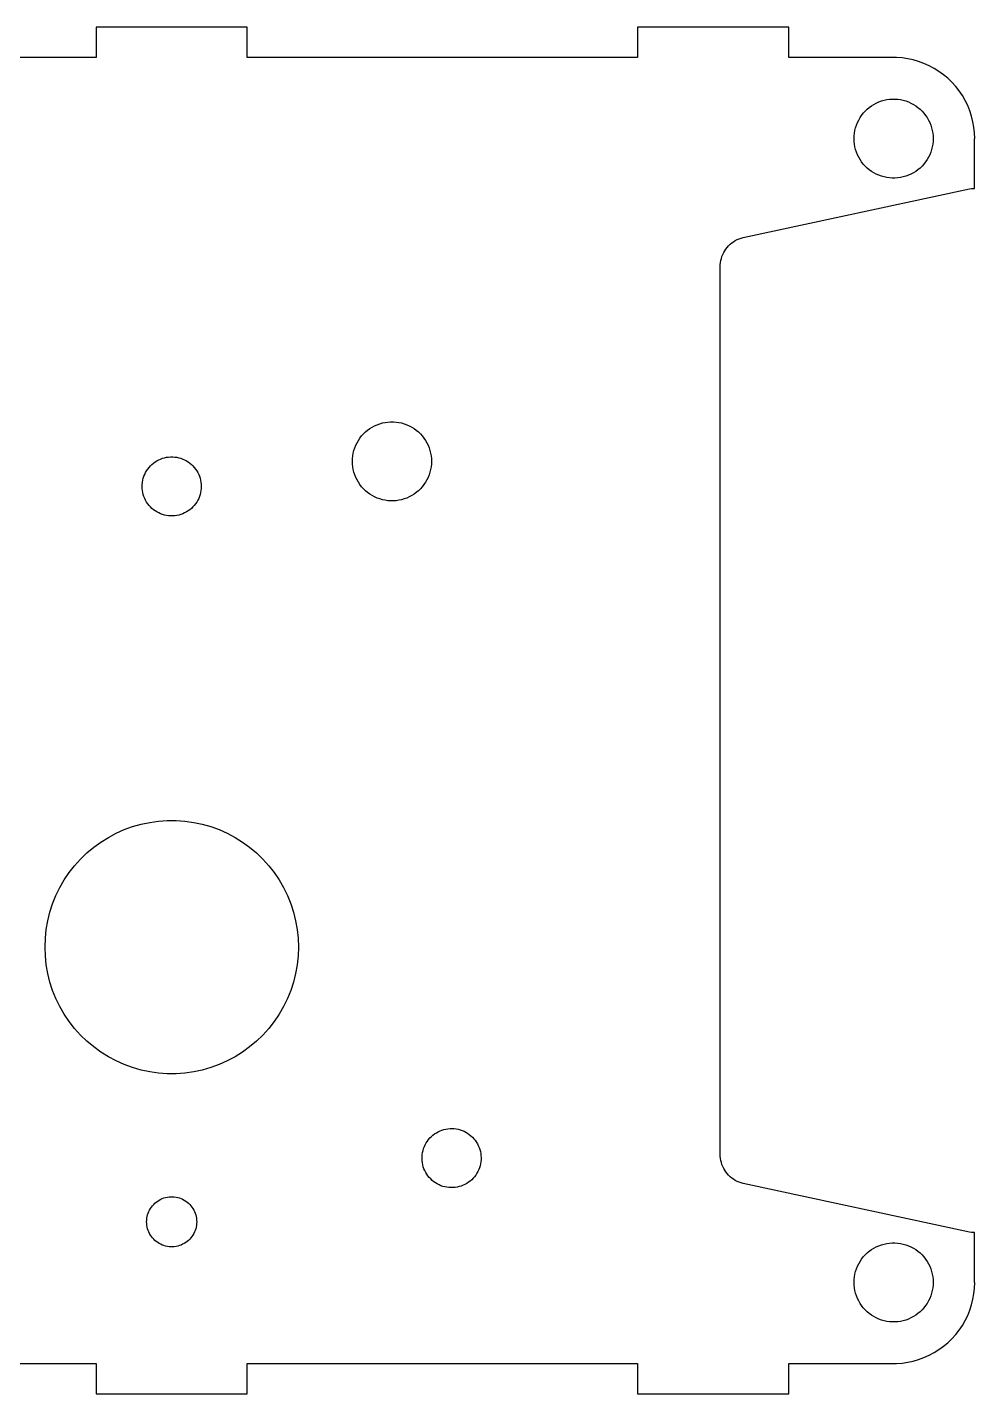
# Model space of a CAD drawing. Header units: metres. Extents: x -97 to 80, y -93 to 43.
# Drawn here: x -14.4 to 80.2, y -93.1 to 43.3 of the extents above; entities that cross this region are included whole.
import ezdxf

# ---------------------------------------------------------------- set-up
doc = ezdxf.new("R2010")
doc.units = ezdxf.units.M

msp = doc.modelspace()

# ---------------------------------------------------------------- linework, layer by layer
for p, q in [((7.54999, 43.335), (-7.54999, 43.335)), ((-7.54999, 43.335), (-7.54999, 40.3201)), ((7.54999, 40.3201), (7.54999, 43.335)), ((61.625, 43.335), (46.525, 43.335)), ((46.525, 43.335), (46.525, 40.3201)), ((61.625, 40.3201), (61.625, 43.335)), ((-7.54999, 40.3201), (-46.525, 40.3201)), ((46.525, 40.3201), (7.54999, 40.3201)), ((72.3827, 40.3201), (61.625, 40.3201)), ((72.9467, 40.2806), (72.3827, 40.3201)), ((73.5065, 40.2019), (72.9467, 40.2806)), ((74.0596, 40.0844), (73.5065, 40.2019)), ((74.603, 39.9286), (74.0596, 40.0844)), ((75.1343, 39.7352), (74.603, 39.9286)), ((75.6508, 39.5052), (75.1343, 39.7352)), ((76.15, 39.2398), (75.6508, 39.5052)), ((76.6295, 38.9402), (76.15, 39.2398)), ((77.0869, 38.6079), (76.6295, 38.9402)), ((77.52, 38.2445), (77.0869, 38.6079)), ((77.9267, 37.8517), (77.52, 38.2445)), ((78.305, 37.4316), (77.9267, 37.8517)), ((78.653, 36.9861), (78.305, 37.4316)), ((78.9692, 36.5173), (78.653, 36.9861)), ((69.6681, 35.3376), (69.8912, 35.4997)), ((69.8912, 35.4997), (70.125, 35.6458)), ((70.125, 35.6458), (70.3684, 35.7752)), ((70.3684, 35.7752), (70.6203, 35.8874)), ((70.6203, 35.8874), (70.8794, 35.9817)), ((70.8794, 35.9817), (71.1444, 36.0577)), ((71.1444, 36.0577), (71.4141, 36.115)), ((71.4141, 36.115), (71.6871, 36.1534)), ((71.6871, 36.1534), (71.9621, 36.1726)), ((71.9621, 36.1726), (72.2379, 36.1726)), ((72.2379, 36.1726), (72.5129, 36.1534)), ((72.5129, 36.1534), (72.7859, 36.115)), ((72.7859, 36.115), (73.0556, 36.0577)), ((73.0556, 36.0577), (73.3206, 35.9817)), ((73.3206, 35.9817), (73.5797, 35.8874)), ((73.5797, 35.8874), (73.8316, 35.7752)), ((73.8316, 35.7752), (74.075, 35.6458)), ((74.075, 35.6458), (74.3088, 35.4997)), ((74.3088, 35.4997), (74.5319, 35.3376)), ((79.2519, 36.0277), (78.9692, 36.5173)), ((79.4997, 35.5196), (79.2519, 36.0277)), ((79.7115, 34.9954), (79.4997, 35.5196)), ((68.6124, 34.0794), (68.7502, 34.3182)), ((68.7502, 34.3182), (68.9044, 34.5468)), ((68.9044, 34.5468), (69.0741, 34.764)), ((69.0741, 34.764), (69.2586, 34.9689)), ((69.2586, 34.9689), (69.4569, 35.1604)), ((69.4569, 35.1604), (69.6681, 35.3376)), ((74.5319, 35.3376), (74.7431, 35.1604)), ((74.7431, 35.1604), (74.9414, 34.9689)), ((74.9414, 34.9689), (75.1259, 34.764)), ((75.1259, 34.764), (75.2956, 34.5468)), ((75.2956, 34.5468), (75.4498, 34.3182)), ((75.4498, 34.3182), (75.5876, 34.0794)), ((79.8862, 34.4577), (79.7115, 34.9954)), ((80.023, 33.9091), (79.8862, 34.4577)), ((68.1596, 32.5005), (68.1884, 32.7747)), ((68.1884, 32.7747), (68.2363, 33.0462)), ((68.2363, 33.0462), (68.303, 33.3138)), ((68.303, 33.3138), (68.3882, 33.576)), ((68.3882, 33.576), (68.4915, 33.8316)), ((68.4915, 33.8316), (68.6124, 34.0794)), ((75.5876, 34.0794), (75.7085, 33.8316)), ((75.7085, 33.8316), (75.8118, 33.576)), ((75.8118, 33.576), (75.897, 33.3138)), ((75.897, 33.3138), (75.9637, 33.0462)), ((75.9637, 33.0462), (76.0116, 32.7747)), ((76.0116, 32.7747), (76.0404, 32.5005)), ((80.1212, 33.3523), (80.023, 33.9091)), ((80.1803, 32.79), (80.1212, 33.3523)), ((80.1993, 32.245), (80.1803, 32.79)), ((68.15, 32.225), (68.1596, 32.5005)), ((68.1596, 31.9494), (68.15, 32.225)), ((68.1884, 31.6753), (68.1596, 31.9494)), ((68.2363, 31.4037), (68.1884, 31.6753)), ((68.303, 31.1362), (68.2363, 31.4037)), ((75.9637, 31.4037), (75.897, 31.1362)), ((76.0116, 31.6753), (75.9637, 31.4037)), ((76.0404, 31.9494), (76.0116, 31.6753)), ((76.0404, 32.5005), (76.05, 32.225)), ((76.05, 32.225), (76.0404, 31.9494)), ((80.18, 27.2431), (80.18, 32.245)), ((80.18, 32.245), (80.1993, 32.245)), ((68.3882, 30.874), (68.303, 31.1362)), ((68.4915, 30.6184), (68.3882, 30.874)), ((68.6124, 30.3706), (68.4915, 30.6184)), ((68.7502, 30.1318), (68.6124, 30.3706)), ((68.9044, 29.9032), (68.7502, 30.1318)), ((75.4498, 30.1318), (75.2956, 29.9032)), ((75.5876, 30.3706), (75.4498, 30.1318)), ((75.7085, 30.6184), (75.5876, 30.3706)), ((75.8118, 30.874), (75.7085, 30.6184)), ((75.897, 31.1362), (75.8118, 30.874)), ((69.0741, 29.686), (68.9044, 29.9032)), ((69.2586, 29.4811), (69.0741, 29.686)), ((69.4569, 29.2896), (69.2586, 29.4811)), ((69.6681, 29.1124), (69.4569, 29.2896)), ((69.8912, 28.9503), (69.6681, 29.1124)), ((70.125, 28.8042), (69.8912, 28.9503)), ((70.3684, 28.6748), (70.125, 28.8042)), ((70.6203, 28.5626), (70.3684, 28.6748)), ((73.8316, 28.6748), (73.5797, 28.5626)), ((74.075, 28.8042), (73.8316, 28.6748)), ((74.3088, 28.9503), (74.075, 28.8042)), ((74.5319, 29.1124), (74.3088, 28.9503)), ((74.7431, 29.2896), (74.5319, 29.1124)), ((74.9414, 29.4811), (74.7431, 29.2896)), ((75.1259, 29.686), (74.9414, 29.4811)), ((75.2956, 29.9032), (75.1259, 29.686)), ((70.8794, 28.4683), (70.6203, 28.5626)), ((71.1444, 28.3923), (70.8794, 28.4683)), ((71.4141, 28.335), (71.1444, 28.3923)), ((71.6871, 28.2966), (71.4141, 28.335)), ((71.9621, 28.2774), (71.6871, 28.2966)), ((72.2379, 28.2774), (71.9621, 28.2774)), ((72.5129, 28.2966), (72.2379, 28.2774)), ((72.7859, 28.335), (72.5129, 28.2966)), ((73.0556, 28.3923), (72.7859, 28.335)), ((73.3206, 28.4683), (73.0556, 28.3923)), ((73.5797, 28.5626), (73.3206, 28.4683)), ((57.0694, 22.3553), (79.6756, 27.1991)), ((79.6756, 27.1991), (79.8843, 27.2285)), ((79.8843, 27.2285), (80.0946, 27.2431)), ((80.0946, 27.2431), (80.18, 27.2431)), ((55.9407, 21.8048), (56.1112, 21.9287)), ((56.1112, 21.9287), (56.29, 22.0404)), ((56.29, 22.0404), (56.4761, 22.1394)), ((56.4761, 22.1394), (56.6687, 22.2251)), ((56.6687, 22.2251), (56.8668, 22.2972)), ((56.8668, 22.2972), (57.0694, 22.3553)), ((54.9621, 20.4579), (55.0411, 20.6533)), ((55.0411, 20.6533), (55.1335, 20.8428)), ((55.1335, 20.8428), (55.2389, 21.0253)), ((55.2389, 21.0253), (55.3568, 21.2001)), ((55.3568, 21.2001), (55.4865, 21.3662)), ((55.4865, 21.3662), (55.6276, 21.5229)), ((55.6276, 21.5229), (55.7792, 21.6693)), ((55.7792, 21.6693), (55.9407, 21.8048)), ((54.78, 19.425), (54.7874, 19.6357)), ((54.78, -69.175), (54.78, 19.425)), ((54.7874, 19.6357), (54.8094, 19.8453)), ((54.8094, 19.8453), (54.846, 20.0529)), ((54.846, 20.0529), (54.897, 20.2574)), ((54.897, 20.2574), (54.9621, 20.4579)), ((18.9741, 2.539), (19.1586, 2.7439)), ((19.1586, 2.7439), (19.3569, 2.93541)), ((19.3569, 2.93541), (19.5681, 3.11264)), ((19.5681, 3.11264), (19.7912, 3.27469)), ((19.7912, 3.27469), (20.025, 3.42079)), ((20.025, 3.42079), (20.2684, 3.55023)), ((20.2684, 3.55023), (20.5203, 3.66237)), ((20.5203, 3.66237), (20.7794, 3.75667)), ((20.7794, 3.75667), (21.0444, 3.83266)), ((21.0444, 3.83266), (21.3141, 3.88998)), ((21.3141, 3.88998), (21.5871, 3.92836)), ((21.5871, 3.92836), (21.8621, 3.94759)), ((21.8621, 3.94759), (22.1378, 3.94759)), ((22.1378, 3.94759), (22.4129, 3.92836)), ((22.4129, 3.92836), (22.6859, 3.88998)), ((22.6859, 3.88998), (22.9556, 3.83266)), ((22.9556, 3.83266), (23.2206, 3.75667)), ((23.2206, 3.75667), (23.4797, 3.66237)), ((23.4797, 3.66237), (23.7316, 3.55023)), ((23.7316, 3.55023), (23.975, 3.42079)), ((23.975, 3.42079), (24.2088, 3.27469)), ((24.2088, 3.27469), (24.4319, 3.11264)), ((24.4319, 3.11264), (24.6431, 2.93541)), ((24.6431, 2.93541), (24.8414, 2.7439)), ((24.8414, 2.7439), (25.0259, 2.539)), ((18.2882, 1.35097), (18.3915, 1.6066)), ((18.3915, 1.6066), (18.5123, 1.8544)), ((18.5123, 1.8544), (18.6502, 2.09317)), ((18.6502, 2.09317), (18.8044, 2.32175)), ((18.8044, 2.32175), (18.9741, 2.539)), ((25.0259, 2.539), (25.1956, 2.32175)), ((25.1956, 2.32175), (25.3498, 2.09317)), ((25.3498, 2.09317), (25.4876, 1.8544)), ((25.4876, 1.8544), (25.6085, 1.6066)), ((25.6085, 1.6066), (25.7118, 1.35097)), ((-1.64961, -0.054337), (-1.47499, 0.054764)), ((-1.47499, 0.054764), (-1.29318, 0.151428)), ((-1.29318, 0.151428), (-1.10509, 0.235184)), ((-1.10509, 0.235184), (-0.911591, 0.305603)), ((-0.911591, 0.305603), (-0.713669, 0.362366)), ((-0.713669, 0.362366), (-0.512253, 0.405182)), ((-0.512253, 0.405182), (-0.30835, 0.433838)), ((-0.30835, 0.433838), (-0.102951, 0.448196)), ((-0.102951, 0.448196), (0.102951, 0.448196)), ((0.102951, 0.448196), (0.30835, 0.433838)), ((0.30835, 0.433838), (0.512253, 0.405182)), ((0.512253, 0.405182), (0.713669, 0.362366)), ((0.713669, 0.362366), (0.911591, 0.305603)), ((0.911591, 0.305603), (1.10509, 0.235184)), ((1.10509, 0.235184), (1.29318, 0.151428)), ((1.29318, 0.151428), (1.47499, 0.054764)), ((1.47499, 0.054764), (1.64961, -0.054337)), ((18.05, 0), (18.0596, 0.275528)), ((18.0596, -0.275528), (18.05, 0)), ((18.0596, 0.275528), (18.0884, 0.549728)), ((18.0884, 0.549728), (18.1363, 0.821243)), ((18.1363, 0.821243), (18.203, 1.08876)), ((18.203, 1.08876), (18.2882, 1.35097)), ((25.7118, 1.35097), (25.797, 1.08876)), ((25.797, 1.08876), (25.8637, 0.821243)), ((25.8637, 0.821243), (25.9115, 0.549728)), ((25.9115, 0.549728), (25.9404, 0.275528)), ((25.9404, 0.275528), (25.95, 0)), ((25.95, 0), (25.9404, -0.275528)), ((-2.77208, -1.49103), (-2.69495, -1.30013)), ((-2.69495, -1.30013), (-2.60469, -1.11505)), ((-2.60469, -1.11505), (-2.50174, -0.936737)), ((-2.50174, -0.936737), (-2.3866, -0.766022)), ((-2.3866, -0.766022), (-2.25983, -0.603775)), ((-2.25983, -0.603775), (-2.12204, -0.450745)), ((-2.12204, -0.450745), (-1.97392, -0.307709)), ((-1.97392, -0.307709), (-1.81619, -0.175354)), ((-1.81619, -0.175354), (-1.64961, -0.054337)), ((1.64961, -0.054337), (1.81619, -0.175354)), ((1.81619, -0.175354), (1.97392, -0.307709)), ((1.97392, -0.307709), (2.12204, -0.450745)), ((2.12204, -0.450745), (2.25983, -0.603775)), ((2.25983, -0.603775), (2.3866, -0.766022)), ((2.3866, -0.766022), (2.50174, -0.936737)), ((2.50174, -0.936737), (2.60469, -1.11505)), ((2.60469, -1.11505), (2.69495, -1.30013)), ((2.69495, -1.30013), (2.77208, -1.49103)), ((18.0884, -0.549728), (18.0596, -0.275528)), ((18.1363, -0.821243), (18.0884, -0.549728)), ((18.203, -1.08876), (18.1363, -0.821243)), ((18.2882, -1.35097), (18.203, -1.08876)), ((18.3915, -1.6066), (18.2882, -1.35097)), ((25.7118, -1.35097), (25.6085, -1.6066)), ((25.797, -1.08876), (25.7118, -1.35097)), ((25.8637, -0.821243), (25.797, -1.08876)), ((25.9115, -0.549728), (25.8637, -0.821243)), ((25.9404, -0.275528), (25.9115, -0.549728)), ((-2.95, -2.5), (-2.94281, -2.2942)), ((-2.94281, -2.70578), (-2.95, -2.5)), ((-2.94281, -2.2942), (-2.92128, -2.08943)), ((-2.92128, -2.91055), (-2.94281, -2.70578)), ((-2.92128, -2.08943), (-2.88553, -1.88666)), ((-2.88553, -1.88666), (-2.83571, -1.68686)), ((-2.83571, -1.68686), (-2.77208, -1.49103)), ((2.77208, -1.49103), (2.83571, -1.68686)), ((2.83571, -1.68686), (2.88553, -1.88666)), ((2.88553, -1.88666), (2.92128, -2.08943)), ((2.92128, -2.08943), (2.94281, -2.2942)), ((2.94281, -2.70578), (2.92128, -2.91055)), ((2.94281, -2.2942), (2.95, -2.5)), ((2.95, -2.5), (2.94281, -2.70578)), ((18.5123, -1.8544), (18.3915, -1.6066)), ((18.6502, -2.09317), (18.5123, -1.8544)), ((18.8044, -2.32175), (18.6502, -2.09317)), ((18.9741, -2.539), (18.8044, -2.32175)), ((19.1586, -2.7439), (18.9741, -2.539)), ((25.0259, -2.539), (24.8414, -2.7439)), ((25.1956, -2.32175), (25.0259, -2.539)), ((25.3498, -2.09317), (25.1956, -2.32175)), ((25.4876, -1.8544), (25.3498, -2.09317)), ((25.6085, -1.6066), (25.4876, -1.8544)), ((-2.88553, -3.11333), (-2.92128, -2.91055)), ((-2.83571, -3.31313), (-2.88553, -3.11333)), ((-2.77208, -3.50896), (-2.83571, -3.31313)), ((-2.69495, -3.69986), (-2.77208, -3.50896)), ((-2.60469, -3.88493), (-2.69495, -3.69986)), ((-2.50174, -4.06325), (-2.60469, -3.88493)), ((-2.3866, -4.23396), (-2.50174, -4.06325)), ((2.50174, -4.06325), (2.3866, -4.23396)), ((2.60469, -3.88493), (2.50174, -4.06325)), ((2.69495, -3.69986), (2.60469, -3.88493)), ((2.77208, -3.50896), (2.69495, -3.69986)), ((2.83571, -3.31313), (2.77208, -3.50896)), ((2.88553, -3.11333), (2.83571, -3.31313)), ((2.92128, -2.91055), (2.88553, -3.11333)), ((19.3569, -2.93541), (19.1586, -2.7439)), ((19.5681, -3.11264), (19.3569, -2.93541)), ((19.7912, -3.27469), (19.5681, -3.11264)), ((20.025, -3.42079), (19.7912, -3.27469)), ((20.2684, -3.55023), (20.025, -3.42079)), ((20.5203, -3.66237), (20.2684, -3.55023)), ((20.7794, -3.75667), (20.5203, -3.66237)), ((21.0444, -3.83266), (20.7794, -3.75667)), ((21.3141, -3.88998), (21.0444, -3.83266)), ((21.5871, -3.92836), (21.3141, -3.88998)), ((21.8621, -3.94759), (21.5871, -3.92836)), ((22.1378, -3.94759), (21.8621, -3.94759)), ((22.4129, -3.92836), (22.1378, -3.94759)), ((22.6859, -3.88998), (22.4129, -3.92836)), ((22.9556, -3.83266), (22.6859, -3.88998)), ((23.2206, -3.75667), (22.9556, -3.83266)), ((23.4797, -3.66237), (23.2206, -3.75667)), ((23.7316, -3.55023), (23.4797, -3.66237)), ((23.975, -3.42079), (23.7316, -3.55023)), ((24.2088, -3.27469), (23.975, -3.42079)), ((24.4319, -3.11264), (24.2088, -3.27469)), ((24.6431, -2.93541), (24.4319, -3.11264)), ((24.8414, -2.7439), (24.6431, -2.93541)), ((-2.25983, -4.39621), (-2.3866, -4.23396)), ((-2.12204, -4.54924), (-2.25983, -4.39621)), ((-1.97392, -4.69228), (-2.12204, -4.54924)), ((-1.81619, -4.82463), (-1.97392, -4.69228)), ((-1.64961, -4.94565), (-1.81619, -4.82463)), ((-1.47499, -5.05476), (-1.64961, -4.94565)), ((-1.29318, -5.15143), (-1.47499, -5.05476)), ((-1.10509, -5.23518), (-1.29318, -5.15143)), ((-0.911591, -5.3056), (-1.10509, -5.23518)), ((-0.713669, -5.36237), (-0.911591, -5.3056)), ((-0.512253, -5.40518), (-0.713669, -5.36237)), ((-0.30835, -5.43384), (-0.512253, -5.40518)), ((-0.102951, -5.4482), (-0.30835, -5.43384)), ((0.102951, -5.4482), (-0.102951, -5.4482)), ((0.30835, -5.43384), (0.102951, -5.4482)), ((0.512253, -5.40518), (0.30835, -5.43384)), ((0.713669, -5.36237), (0.512253, -5.40518)), ((0.911591, -5.3056), (0.713669, -5.36237)), ((1.10509, -5.23518), (0.911591, -5.3056)), ((1.29318, -5.15143), (1.10509, -5.23518)), ((1.47499, -5.05476), (1.29318, -5.15143)), ((1.64961, -4.94565), (1.47499, -5.05476)), ((1.81619, -4.82463), (1.64961, -4.94565)), ((1.97392, -4.69228), (1.81619, -4.82463)), ((2.12204, -4.54924), (1.97392, -4.69228)), ((2.25983, -4.39621), (2.12204, -4.54924)), ((2.3866, -4.23396), (2.25983, -4.39621)), ((-5.54539, -37.1302), (-4.73877, -36.7711)), ((-4.73877, -36.7711), (-3.90906, -36.4691)), ((-3.90906, -36.4691), (-3.0603, -36.2258)), ((-3.0603, -36.2258), (-2.19664, -36.0422)), ((-2.19664, -36.0422), (-1.32228, -35.9193)), ((-1.32228, -35.9193), (-0.441467, -35.8577)), ((-0.441467, -35.8577), (0.441467, -35.8577)), ((0.441467, -35.8577), (1.32228, -35.9193)), ((1.32228, -35.9193), (2.19664, -36.0422)), ((2.19664, -36.0422), (3.0603, -36.2258)), ((3.0603, -36.2258), (3.90906, -36.4691)), ((3.90906, -36.4691), (4.73877, -36.7711)), ((4.73877, -36.7711), (5.54539, -37.1302)), ((-7.78812, -38.5317), (-7.07378, -38.0127)), ((-7.07378, -38.0127), (-6.325, -37.5448)), ((-6.325, -37.5448), (-5.54539, -37.1302)), ((5.54539, -37.1302), (6.325, -37.5448)), ((6.325, -37.5448), (7.07378, -38.0127)), ((7.07378, -38.0127), (7.78812, -38.5317)), ((-9.09964, -39.7126), (-8.46449, -39.0992)), ((-8.46449, -39.0992), (-7.78812, -38.5317)), ((7.78812, -38.5317), (8.46449, -39.0992)), ((8.46449, -39.0992), (9.09964, -39.7126)), ((-10.2341, -41.0645), (-9.69046, -40.3687)), ((-9.69046, -40.3687), (-9.09964, -39.7126)), ((9.09964, -39.7126), (9.69046, -40.3687)), ((9.69046, -40.3687), (10.2341, -41.0645)), ((-11.1693, -42.5612), (-10.7278, -41.7965)), ((-10.7278, -41.7965), (-10.2341, -41.0645)), ((10.2341, -41.0645), (10.7278, -41.7965)), ((10.7278, -41.7965), (11.1693, -42.5612)), ((-11.8871, -44.1734), (-11.5563, -43.3548)), ((-11.5563, -43.3548), (-11.1693, -42.5612)), ((11.1693, -42.5612), (11.5563, -43.3548)), ((11.5563, -43.3548), (11.8871, -44.1734)), ((-12.3736, -45.8699), (-12.16, -45.0132)), ((-12.16, -45.0132), (-11.8871, -44.1734)), ((11.8871, -44.1734), (12.16, -45.0132)), ((12.16, -45.0132), (12.3736, -45.8699)), ((-12.5269, -46.7395), (-12.3736, -45.8699)), ((12.3736, -45.8699), (12.5269, -46.7395)), ((-12.65, -48.5), (-12.6192, -47.6176)), ((-12.6192, -47.6176), (-12.5269, -46.7395)), ((12.5269, -46.7395), (12.6192, -47.6176)), ((12.6192, -47.6176), (12.65, -48.5)), ((-12.6192, -49.3824), (-12.65, -48.5)), ((12.65, -48.5), (12.6192, -49.3824)), ((-12.5269, -50.2605), (-12.6192, -49.3824)), ((-12.3736, -51.1301), (-12.5269, -50.2605)), ((12.5269, -50.2605), (12.3736, -51.1301)), ((12.6192, -49.3824), (12.5269, -50.2605)), ((-12.16, -51.9868), (-12.3736, -51.1301)), ((12.3736, -51.1301), (12.16, -51.9868)), ((-11.8871, -52.8266), (-12.16, -51.9868)), ((-11.5563, -53.6452), (-11.8871, -52.8266)), ((11.8871, -52.8266), (11.5563, -53.6452)), ((12.16, -51.9868), (11.8871, -52.8266)), ((-11.1693, -54.4388), (-11.5563, -53.6452)), ((-10.7278, -55.2035), (-11.1693, -54.4388)), ((11.1693, -54.4388), (10.7278, -55.2035)), ((11.5563, -53.6452), (11.1693, -54.4388)), ((-10.2341, -55.9355), (-10.7278, -55.2035)), ((10.7278, -55.2035), (10.2341, -55.9355)), ((-9.69046, -56.6313), (-10.2341, -55.9355)), ((-9.09964, -57.2874), (-9.69046, -56.6313)), ((-8.46449, -57.9008), (-9.09964, -57.2874)), ((9.09964, -57.2874), (8.46449, -57.9008)), ((9.69046, -56.6313), (9.09964, -57.2874)), ((10.2341, -55.9355), (9.69046, -56.6313)), ((-7.78812, -58.4683), (-8.46449, -57.9008)), ((-7.07378, -58.9873), (-7.78812, -58.4683)), ((7.78812, -58.4683), (7.07378, -58.9873)), ((8.46449, -57.9008), (7.78812, -58.4683)), ((-6.325, -59.4552), (-7.07378, -58.9873)), ((-5.54539, -59.8697), (-6.325, -59.4552)), ((-4.73877, -60.2289), (-5.54539, -59.8697)), ((5.54539, -59.8697), (4.73877, -60.2289)), ((6.325, -59.4552), (5.54539, -59.8697)), ((7.07378, -58.9873), (6.325, -59.4552)), ((-3.90906, -60.5309), (-4.73877, -60.2289)), ((-3.0603, -60.7742), (-3.90906, -60.5309)), ((-2.19664, -60.9578), (-3.0603, -60.7742)), ((-1.32228, -61.0807), (-2.19664, -60.9578)), ((-0.441467, -61.1423), (-1.32228, -61.0807)), ((0.441467, -61.1423), (-0.441467, -61.1423)), ((1.32228, -61.0807), (0.441467, -61.1423)), ((2.19664, -60.9578), (1.32228, -61.0807)), ((3.0603, -60.7742), (2.19664, -60.9578)), ((3.90906, -60.5309), (3.0603, -60.7742)), ((4.73877, -60.2289), (3.90906, -60.5309)), ((26.7996, -66.848), (26.9918, -66.7742)), ((26.9918, -66.7742), (27.1887, -66.714)), ((27.1887, -66.714), (27.3893, -66.6677)), ((27.3893, -66.6677), (27.5927, -66.6355)), ((27.5927, -66.6355), (27.7979, -66.6176)), ((27.7979, -66.6176), (28.0037, -66.614)), ((28.0037, -66.614), (28.2094, -66.6247)), ((28.2094, -66.6247), (28.4137, -66.6498)), ((28.4137, -66.6498), (28.6158, -66.6891)), ((28.6158, -66.6891), (28.8147, -66.7424)), ((28.8147, -66.7424), (29.0094, -66.8095)), ((29.0094, -66.8095), (29.199, -66.8899)), ((25.3238, -68.2242), (25.4236, -68.0442)), ((25.4236, -68.0442), (25.5357, -67.8715)), ((25.5357, -67.8715), (25.6597, -67.707)), ((25.6597, -67.707), (25.7947, -67.5516)), ((25.7947, -67.5516), (25.9403, -67.406)), ((25.9403, -67.406), (26.0957, -67.2709)), ((26.0957, -67.2709), (26.2602, -67.147)), ((26.2602, -67.147), (26.4329, -67.0349)), ((26.4329, -67.0349), (26.613, -66.9351)), ((26.613, -66.9351), (26.7996, -66.848)), ((29.199, -66.8899), (29.3824, -66.9834)), ((29.3824, -66.9834), (29.5589, -67.0894)), ((29.5589, -67.0894), (29.7276, -67.2076)), ((29.7276, -67.2076), (29.8876, -67.3371)), ((29.8876, -67.3371), (30.0382, -67.4776)), ((30.0382, -67.4776), (30.1786, -67.6281)), ((30.1786, -67.6281), (30.3082, -67.7882)), ((30.3082, -67.7882), (30.4263, -67.9568)), ((30.4263, -67.9568), (30.5324, -68.1333)), ((30.5324, -68.1333), (30.6258, -68.3168)), ((25.0027, -69.615), (25.0063, -69.4091)), ((25.0063, -69.4091), (25.0242, -69.204)), ((25.0242, -69.204), (25.0564, -69.0006)), ((25.0564, -69.0006), (25.1028, -68.8)), ((25.1028, -68.8), (25.163, -68.6031)), ((25.163, -68.6031), (25.2367, -68.4109)), ((25.2367, -68.4109), (25.3238, -68.2242)), ((30.6258, -68.3168), (30.7063, -68.5063)), ((30.7063, -68.5063), (30.7733, -68.701)), ((30.7733, -68.701), (30.8266, -68.8999)), ((30.8266, -68.8999), (30.8659, -69.102)), ((30.8659, -69.102), (30.891, -69.3064)), ((30.891, -69.3064), (30.9018, -69.512)), ((30.9018, -69.512), (30.8982, -69.7179)), ((54.7874, -69.3857), (54.78, -69.175)), ((54.8094, -69.5953), (54.7874, -69.3857)), ((25.0135, -69.8206), (25.0027, -69.615)), ((25.0386, -70.025), (25.0135, -69.8206)), ((25.0779, -70.2271), (25.0386, -70.025)), ((25.1311, -70.426), (25.0779, -70.2271)), ((25.1982, -70.6207), (25.1311, -70.426)), ((25.2786, -70.8102), (25.1982, -70.6207)), ((25.3721, -70.9937), (25.2786, -70.8102)), ((30.5807, -70.9028), (30.4809, -71.0829)), ((30.6677, -70.7162), (30.5807, -70.9028)), ((30.7415, -70.5239), (30.6677, -70.7162)), ((30.8017, -70.327), (30.7415, -70.5239)), ((30.848, -70.1264), (30.8017, -70.327)), ((30.8802, -69.923), (30.848, -70.1264)), ((30.8982, -69.7179), (30.8802, -69.923)), ((54.846, -69.8029), (54.8094, -69.5953)), ((54.897, -70.0074), (54.846, -69.8029)), ((54.9621, -70.2079), (54.897, -70.0074)), ((55.0411, -70.4033), (54.9621, -70.2079)), ((55.1335, -70.5928), (55.0411, -70.4033)), ((55.2389, -70.7753), (55.1335, -70.5928)), ((55.3568, -70.9501), (55.2389, -70.7753)), ((25.4782, -71.1702), (25.3721, -70.9937)), ((25.5963, -71.3389), (25.4782, -71.1702)), ((25.7258, -71.4989), (25.5963, -71.3389)), ((25.8663, -71.6495), (25.7258, -71.4989)), ((26.0169, -71.7899), (25.8663, -71.6495)), ((26.1769, -71.9195), (26.0169, -71.7899)), ((26.3456, -72.0376), (26.1769, -71.9195)), ((26.522, -72.1436), (26.3456, -72.0376)), ((26.7055, -72.2371), (26.522, -72.1436)), ((26.8951, -72.3176), (26.7055, -72.2371)), ((29.1049, -72.279), (28.9127, -72.3528)), ((29.2915, -72.192), (29.1049, -72.279)), ((29.4716, -72.0922), (29.2915, -72.192)), ((29.6443, -71.98), (29.4716, -72.0922)), ((29.8087, -71.8561), (29.6443, -71.98)), ((29.9641, -71.721), (29.8087, -71.8561)), ((30.1097, -71.5754), (29.9641, -71.721)), ((30.2448, -71.42), (30.1097, -71.5754)), ((30.3687, -71.2556), (30.2448, -71.42)), ((30.4809, -71.0829), (30.3687, -71.2556)), ((55.4865, -71.1162), (55.3568, -70.9501)), ((55.6276, -71.2729), (55.4865, -71.1162)), ((55.7792, -71.4193), (55.6276, -71.2729)), ((55.9407, -71.5548), (55.7792, -71.4193)), ((56.1112, -71.6787), (55.9407, -71.5548)), ((56.29, -71.7904), (56.1112, -71.6787)), ((56.4761, -71.8894), (56.29, -71.7904)), ((56.6687, -71.9751), (56.4761, -71.8894)), ((56.8668, -72.0472), (56.6687, -71.9751)), ((57.0694, -72.1053), (56.8668, -72.0472)), ((79.6756, -76.9491), (57.0694, -72.1053)), ((-1.09592, -73.678), (-0.936508, -73.607)), ((-0.936508, -73.607), (-0.772537, -73.5473)), ((-0.772537, -73.5473), (-0.604797, -73.4993)), ((-0.604797, -73.4993), (-0.434113, -73.463)), ((-0.434113, -73.463), (-0.261307, -73.4387)), ((-0.261307, -73.4387), (-0.087235, -73.4265)), ((-0.087235, -73.4265), (0.087235, -73.4265)), ((0.087235, -73.4265), (0.261307, -73.4387)), ((0.261307, -73.4387), (0.434113, -73.463)), ((0.434113, -73.463), (0.604797, -73.4993)), ((0.604797, -73.4993), (0.772537, -73.5473)), ((0.772537, -73.5473), (0.936508, -73.607)), ((0.936508, -73.607), (1.09592, -73.678)), ((27.0897, -72.3846), (26.8951, -72.3176)), ((27.2886, -72.4379), (27.0897, -72.3846)), ((27.4908, -72.4772), (27.2886, -72.4379)), ((27.6951, -72.5023), (27.4908, -72.4772)), ((27.9008, -72.5131), (27.6951, -72.5023)), ((28.1066, -72.5095), (27.9008, -72.5131)), ((28.3118, -72.4915), (28.1066, -72.5095)), ((28.5151, -72.4593), (28.3118, -72.4915)), ((28.7158, -72.413), (28.5151, -72.4593)), ((28.9127, -72.3528), (28.7158, -72.413)), ((-2.34923, -75.0699), (-2.28386, -74.9082)), ((-2.28386, -74.9082), (-2.20737, -74.7513)), ((-2.20737, -74.7513), (-2.12012, -74.6002)), ((-2.12012, -74.6002), (-2.02254, -74.4555)), ((-2.02254, -74.4555), (-1.9151, -74.318)), ((-1.9151, -74.318), (-1.79834, -74.1884)), ((-1.79834, -74.1884), (-1.67282, -74.0671)), ((-1.67282, -74.0671), (-1.53914, -73.955)), ((-1.53914, -73.955), (-1.39798, -73.8524)), ((-1.39798, -73.8524), (-1.24998, -73.7599)), ((-1.24998, -73.7599), (-1.09592, -73.678)), ((1.09592, -73.678), (1.25, -73.7599)), ((1.25, -73.7599), (1.39798, -73.8524)), ((1.39798, -73.8524), (1.53914, -73.955)), ((1.53914, -73.955), (1.67282, -74.0671)), ((1.67282, -74.0671), (1.79834, -74.1884)), ((1.79834, -74.1884), (1.9151, -74.318)), ((1.9151, -74.318), (2.02254, -74.4555)), ((2.02254, -74.4555), (2.12012, -74.6002)), ((2.12012, -74.6002), (2.20737, -74.7513)), ((2.20737, -74.7513), (2.28386, -74.9082)), ((2.28386, -74.9082), (2.34923, -75.0699)), ((-2.5, -75.925), (-2.4939, -75.7506)), ((-2.4939, -76.0994), (-2.5, -75.925)), ((-2.4939, -75.7506), (-2.47566, -75.5771)), ((-2.47566, -76.2729), (-2.4939, -76.0994)), ((-2.47566, -75.5771), (-2.44536, -75.4052)), ((-2.44536, -76.4448), (-2.47566, -76.2729)), ((-2.44536, -75.4052), (-2.40315, -75.2359)), ((-2.40315, -75.2359), (-2.34923, -75.0699)), ((2.34923, -75.0699), (2.40315, -75.2359)), ((2.40315, -75.2359), (2.44536, -75.4052)), ((2.44536, -75.4052), (2.47566, -75.5771)), ((2.47566, -76.2729), (2.44536, -76.4448)), ((2.47566, -75.5771), (2.4939, -75.7506)), ((2.4939, -76.0994), (2.47566, -76.2729)), ((2.4939, -75.7506), (2.5, -75.925)), ((2.5, -75.925), (2.4939, -76.0994)), ((-2.40315, -76.6141), (-2.44536, -76.4448)), ((-2.34923, -76.78), (-2.40315, -76.6141)), ((-2.28386, -76.9418), (-2.34923, -76.78)), ((-2.20737, -77.0987), (-2.28386, -76.9418)), ((-2.12012, -77.2498), (-2.20737, -77.0987)), ((-2.02254, -77.3945), (-2.12012, -77.2498)), ((-1.9151, -77.532), (-2.02254, -77.3945)), ((-1.79834, -77.6616), (-1.9151, -77.532)), ((-1.67282, -77.7829), (-1.79834, -77.6616)), ((1.79834, -77.6616), (1.67282, -77.7829)), ((1.9151, -77.532), (1.79834, -77.6616)), ((2.02254, -77.3945), (1.9151, -77.532)), ((2.12012, -77.2498), (2.02254, -77.3945)), ((2.20737, -77.0987), (2.12012, -77.2498)), ((2.28386, -76.9418), (2.20737, -77.0987)), ((2.34923, -76.78), (2.28386, -76.9418)), ((2.40315, -76.6141), (2.34923, -76.78)), ((2.44536, -76.4448), (2.40315, -76.6141)), ((79.8843, -76.9785), (79.6756, -76.9491)), ((80.0946, -76.9932), (79.8843, -76.9785)), ((80.18, -76.9932), (80.0946, -76.9932)), ((80.18, -81.995), (80.18, -76.9932)), ((-1.53914, -77.895), (-1.67282, -77.7829)), ((-1.39798, -77.9976), (-1.53914, -77.895)), ((-1.25, -78.0901), (-1.39798, -77.9976)), ((-1.09592, -78.172), (-1.25, -78.0901)), ((-0.936508, -78.243), (-1.09592, -78.172)), ((-0.772537, -78.3026), (-0.936508, -78.243)), ((-0.604797, -78.3507), (-0.772537, -78.3026)), ((-0.434113, -78.387), (-0.604797, -78.3507)), ((-0.261307, -78.4113), (-0.434113, -78.387)), ((-0.087235, -78.4235), (-0.261307, -78.4113)), ((0.087235, -78.4235), (-0.087235, -78.4235)), ((0.261307, -78.4113), (0.087235, -78.4235)), ((0.434113, -78.387), (0.261307, -78.4113)), ((0.604797, -78.3507), (0.434113, -78.387)), ((0.772537, -78.3026), (0.604797, -78.3507)), ((0.936508, -78.243), (0.772537, -78.3026)), ((1.09592, -78.172), (0.936508, -78.243)), ((1.25, -78.0901), (1.09592, -78.172)), ((1.39798, -77.9976), (1.25, -78.0901)), ((1.53914, -77.895), (1.39798, -77.9976)), ((1.67282, -77.7829), (1.53914, -77.895)), ((69.2586, -79.2311), (69.4569, -79.0396)), ((69.4569, -79.0396), (69.6681, -78.8624)), ((69.6681, -78.8624), (69.8912, -78.7003)), ((69.8912, -78.7003), (70.125, -78.5542)), ((70.125, -78.5542), (70.3684, -78.4248)), ((70.3684, -78.4248), (70.6203, -78.3126)), ((70.6203, -78.3126), (70.8794, -78.2183)), ((70.8794, -78.2183), (71.1444, -78.1423)), ((71.1444, -78.1423), (71.4141, -78.085)), ((71.4141, -78.085), (71.6871, -78.0466)), ((71.6871, -78.0466), (71.9621, -78.0274)), ((71.9621, -78.0274), (72.2379, -78.0274)), ((72.2379, -78.0274), (72.5129, -78.0466)), ((72.5129, -78.0466), (72.7859, -78.085)), ((72.7859, -78.085), (73.0556, -78.1423)), ((73.0556, -78.1423), (73.3206, -78.2183)), ((73.3206, -78.2183), (73.5797, -78.3126)), ((73.5797, -78.3126), (73.8316, -78.4248)), ((73.8316, -78.4248), (74.075, -78.5542)), ((74.075, -78.5542), (74.3088, -78.7003)), ((74.3088, -78.7003), (74.5319, -78.8624)), ((74.5319, -78.8624), (74.7431, -79.0396)), ((74.7431, -79.0396), (74.9414, -79.2311)), ((68.3882, -80.624), (68.4915, -80.3684)), ((68.4915, -80.3684), (68.6124, -80.1206)), ((68.6124, -80.1206), (68.7502, -79.8818)), ((68.7502, -79.8818), (68.9044, -79.6532)), ((68.9044, -79.6532), (69.0741, -79.436)), ((69.0741, -79.436), (69.2586, -79.2311)), ((74.9414, -79.2311), (75.1259, -79.436)), ((75.1259, -79.436), (75.2956, -79.6532)), ((75.2956, -79.6532), (75.4498, -79.8818)), ((75.4498, -79.8818), (75.5876, -80.1206)), ((75.5876, -80.1206), (75.7085, -80.3684)), ((75.7085, -80.3684), (75.8118, -80.624)), ((68.15, -81.975), (68.1596, -81.6995)), ((68.1596, -81.6995), (68.1884, -81.4253)), ((68.1884, -81.4253), (68.2363, -81.1537)), ((68.2363, -81.1537), (68.303, -80.8862)), ((68.303, -80.8862), (68.3882, -80.624)), ((75.8118, -80.624), (75.897, -80.8862)), ((75.897, -80.8862), (75.9637, -81.1537)), ((75.9637, -81.1537), (76.0116, -81.4253)), ((76.0116, -81.4253), (76.0404, -81.6995)), ((76.0404, -81.6995), (76.05, -81.975)), ((68.1596, -82.2505), (68.15, -81.975)), ((68.1884, -82.5247), (68.1596, -82.2505)), ((68.2363, -82.7962), (68.1884, -82.5247)), ((68.303, -83.0638), (68.2363, -82.7962)), ((68.3882, -83.326), (68.303, -83.0638)), ((75.897, -83.0638), (75.8118, -83.326)), ((75.9637, -82.7962), (75.897, -83.0638)), ((76.0116, -82.5247), (75.9637, -82.7962)), ((76.0404, -82.2505), (76.0116, -82.5247)), ((76.05, -81.975), (76.0404, -82.2505)), ((80.023, -83.6591), (80.1212, -83.1023)), ((80.1212, -83.1023), (80.1803, -82.54)), ((80.1993, -81.995), (80.18, -81.995)), ((80.1803, -82.54), (80.1993, -81.995)), ((68.4915, -83.5816), (68.3882, -83.326)), ((68.6124, -83.8294), (68.4915, -83.5816)), ((68.7502, -84.0682), (68.6124, -83.8294)), ((68.9044, -84.2968), (68.7502, -84.0682)), ((69.0741, -84.514), (68.9044, -84.2968)), ((69.2586, -84.7189), (69.0741, -84.514)), ((75.1259, -84.514), (74.9414, -84.7189)), ((75.2956, -84.2968), (75.1259, -84.514)), ((75.4498, -84.0682), (75.2956, -84.2968)), ((75.5876, -83.8294), (75.4498, -84.0682)), ((75.7085, -83.5816), (75.5876, -83.8294)), ((75.8118, -83.326), (75.7085, -83.5816)), ((79.7115, -84.7454), (79.8862, -84.2077)), ((79.8862, -84.2077), (80.023, -83.6591)), ((69.4569, -84.9104), (69.2586, -84.7189)), ((69.6681, -85.0876), (69.4569, -84.9104)), ((69.8912, -85.2497), (69.6681, -85.0876)), ((70.125, -85.3958), (69.8912, -85.2497)), ((70.3684, -85.5252), (70.125, -85.3958)), ((70.6203, -85.6374), (70.3684, -85.5252)), ((70.8794, -85.7317), (70.6203, -85.6374)), ((71.1444, -85.8077), (70.8794, -85.7317)), ((71.4141, -85.865), (71.1444, -85.8077)), ((71.6871, -85.9034), (71.4141, -85.865)), ((71.9621, -85.9226), (71.6871, -85.9034)), ((72.2379, -85.9226), (71.9621, -85.9226)), ((72.5129, -85.9034), (72.2379, -85.9226)), ((72.7859, -85.865), (72.5129, -85.9034)), ((73.0556, -85.8077), (72.7859, -85.865)), ((73.3206, -85.7317), (73.0556, -85.8077)), ((73.5797, -85.6374), (73.3206, -85.7317)), ((73.8316, -85.5252), (73.5797, -85.6374)), ((74.075, -85.3958), (73.8316, -85.5252)), ((74.3088, -85.2497), (74.075, -85.3958)), ((74.5319, -85.0876), (74.3088, -85.2497)), ((74.7431, -84.9104), (74.5319, -85.0876)), ((74.9414, -84.7189), (74.7431, -84.9104)), ((78.9692, -86.2673), (79.2519, -85.7777)), ((79.2519, -85.7777), (79.4997, -85.2696)), ((79.4997, -85.2696), (79.7115, -84.7454)), ((77.9267, -87.6017), (78.305, -87.1816)), ((78.305, -87.1816), (78.653, -86.7361)), ((78.653, -86.7361), (78.9692, -86.2673)), ((76.6295, -88.6902), (77.0869, -88.3579)), ((77.0869, -88.3579), (77.52, -87.9945)), ((77.52, -87.9945), (77.9267, -87.6017)), ((72.3827, -90.0701), (72.9467, -90.0306)), ((72.9467, -90.0306), (73.5065, -89.9519)), ((73.5065, -89.9519), (74.0596, -89.8344)), ((74.0596, -89.8344), (74.603, -89.6786)), ((74.603, -89.6786), (75.1343, -89.4852)), ((75.1343, -89.4852), (75.6508, -89.2552)), ((75.6508, -89.2552), (76.15, -88.9898)), ((76.15, -88.9898), (76.6295, -88.6902)), ((-46.525, -90.0701), (-7.54999, -90.0701)), ((-7.54999, -90.0701), (-7.54999, -93.085)), ((7.54999, -93.085), (7.54999, -90.0701)), ((7.54999, -90.0701), (46.525, -90.0701)), ((46.525, -90.0701), (46.525, -93.085)), ((61.625, -93.085), (61.625, -90.0701)), ((61.625, -90.0701), (72.3827, -90.0701)), ((-7.54999, -93.085), (7.54999, -93.085)), ((46.525, -93.085), (61.625, -93.085))]:
    msp.add_line(p, q)

doc.saveas('drawing.dxf')
